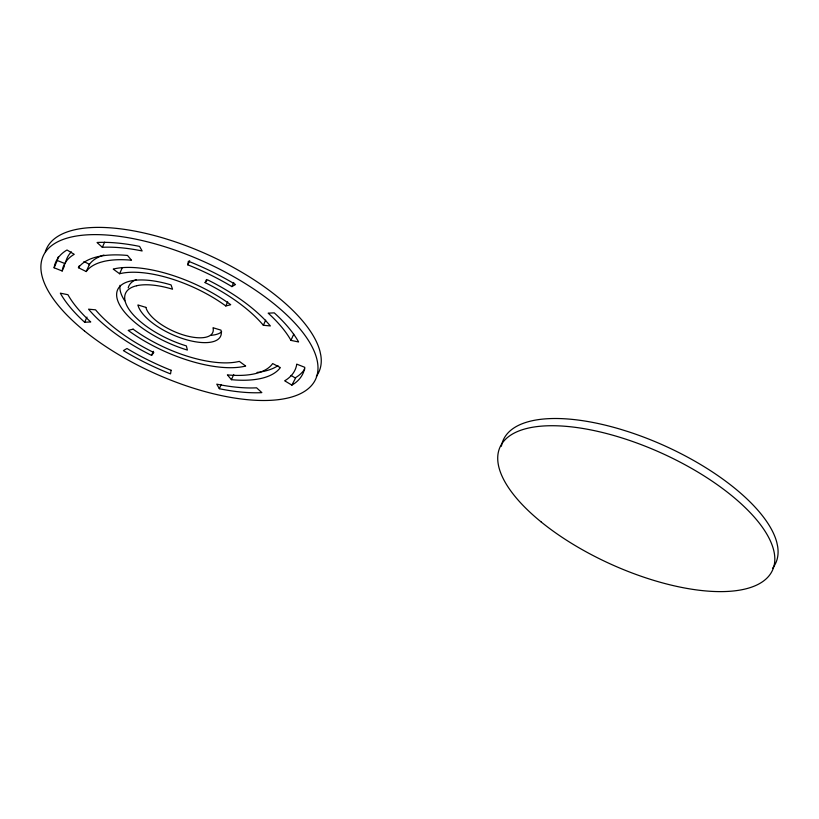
<?xml version="1.0" encoding="UTF-8"?>
<svg xmlns="http://www.w3.org/2000/svg" width="819" height="819" viewBox="0 0 819 819"><rect width="100%" height="100%" fill="white"/><g stroke="black" fill="none" stroke-linecap="round" stroke-linejoin="round"><path stroke-width="1.23" d="M54.136 267.793L54.228 267.055A135.585 55.364 24.3 0 1 66.278 250.43L67.035 250L74.242 254.33L73.526 254.729A126.894 51.812 24.3 0 0 62.264 270.29L62.172 270.987L54.136 267.793L57.494 259.818A135.585 55.364 24.3 0 1 58.21 256.971M187.807 264.844L188.37 261.23L189.854 261.814A135.585 55.364 24.3 0 1 234.039 283.609L235.503 284.51L231.91 286.63L230.538 285.79A126.894 51.812 24.3 0 0 189.189 265.387L187.807 264.844L189.67 260.708M62.172 270.987L64.506 265.817M78.44 267.711L80.16 265.622A112.981 46.13 24.3 0 1 123.208 255.108L127.498 255.436L131.501 260.227L130.282 260.104A104.289 42.588 24.3 0 0 103.726 261.445L100.686 262.264A104.289 42.588 24.3 0 0 87.234 270.25L86.23 271.55L78.44 267.711L79.371 265.643M86.23 271.55L89.496 264.322L83.927 261.578M102.324 247.307L103.46 247.246A126.894 51.812 24.3 0 1 140.673 250.665L142.148 250.983L139.588 246.417L138.022 246.089A135.585 55.364 24.3 0 0 98.26 242.424L97.041 242.496L102.324 247.307L104.658 242.148M84.654 322.246L90.735 321.949L89.701 321.028A126.894 51.812 24.3 0 1 68.438 295.598L67.967 294.727L60.33 293.161L60.831 294.093A135.585 55.364 24.3 0 0 83.558 321.263L84.654 322.246L86.988 317.086M119.584 273.741L113.217 269.082A90.387 36.906 24.3 0 1 230.733 304.729L225.798 305.958A81.695 33.364 24.3 0 0 119.584 273.741L122.379 267.537M151.658 355.436L153.798 352.518L150.512 350.87A104.289 42.588 24.3 0 1 96.243 310.657L95.557 309.828L88.554 309.183L91.134 312.162A112.981 46.13 24.3 0 0 151.454 355.333L153.522 351.31M205.108 282.606L207.463 279.781A112.981 46.13 24.3 0 1 267.782 322.962L270.352 325.931L263.349 325.286L262.664 324.457A104.289 42.588 24.3 0 0 208.395 284.244L205.108 282.606L206.501 279.504M231.91 286.63L233.773 282.494M225.798 305.958L227.672 301.832M219.318 388.697L216.759 384.142L218.233 384.449A126.894 51.812 24.3 0 0 255.446 387.878L256.582 387.807L261.865 392.618L260.647 392.69A135.585 55.364 24.3 0 1 220.884 389.035L219.318 388.697L221.181 384.561M231.408 379.678L227.406 374.887L228.624 375.01A104.289 42.588 24.3 0 0 271.673 364.875L272.676 363.564L280.354 367.588A112.981 46.13 24.3 0 1 235.698 380.016L231.408 379.678L233.743 374.508M263.349 325.286L265.684 320.127M290.95 340.387L290.479 339.516A126.894 51.812 24.3 0 0 269.205 314.087L268.171 313.165L274.252 312.868L275.348 313.851A135.585 55.364 24.3 0 1 298.075 341.021L298.587 341.953L290.95 340.387L293.745 334.193M291.871 385.114L292.629 384.695A135.585 55.364 24.3 0 0 304.678 368.069L304.77 367.322L296.734 364.127L296.652 364.824A126.894 51.812 24.3 0 1 285.381 380.385L284.664 380.784L291.871 385.114L295.894 377.457A135.585 55.364 24.3 0 0 304.77 368.939M89.107 264.824L90.499 263.012A104.289 42.588 24.3 0 1 103.952 255.037M57.402 260.565L65.438 263.759M291.021 375.409L295.137 377.887M772.512 568.314A149.488 61.036 24.3 0 0 777.62 546.293L776.842 542.577A149.488 61.036 24.3 0 0 628.204 431.674L620.997 429.422A149.488 61.036 24.3 0 0 501.402 446.232M316.349 376.33A149.488 61.036 24.3 0 0 320.792 355.18L320.014 351.464A149.488 61.036 24.3 0 0 171.376 240.561L164.169 238.309A149.488 61.036 24.3 0 0 45.301 251.955M65.715 262.152A126.894 51.812 24.3 0 1 71.355 251.842M277.989 365.653A112.981 46.13 24.3 0 1 259.899 372.051M258.968 372.195A112.981 46.13 24.3 0 1 257.064 372.43M124.744 300.747A67.793 27.682 24.3 0 1 120.076 285.278M128.235 287.858A59.101 24.13 24.3 0 1 136.282 279.627M221.673 331.818A45.199 18.458 24.3 0 1 211.415 335.278M171.11 370.27L170.536 373.884L169.062 373.31A135.585 55.364 24.3 0 1 124.877 351.505L123.403 350.614L126.996 348.495L128.368 349.334A126.894 51.812 24.3 0 0 169.728 369.738L171.11 370.27M136.63 285.739L134.746 286.251A59.101 24.13 24.3 0 0 132.094 313.411A59.101 24.13 24.3 0 0 184.818 345.423L186.363 345.894L187.387 350.071L184.572 349.191A67.793 27.682 24.3 0 1 124.334 311.834A67.793 27.682 24.3 0 1 129.494 281.265L131.552 280.804A67.793 27.682 24.3 0 1 171.058 284.91L172.543 289.22L170.987 288.749A59.101 24.13 24.3 0 0 136.63 285.739M133.108 329.156L128.173 330.395A90.387 36.906 24.3 0 0 245.69 366.042L239.322 361.374A81.695 33.364 24.3 0 1 133.108 329.156M145.895 307.381L137.909 304.955A45.199 18.458 24.3 0 0 184.746 339.24A45.199 18.458 24.3 0 0 221.007 330.159L213.012 327.743A36.507 14.906 24.3 0 1 183.722 335.063A36.507 14.906 24.3 0 1 145.895 307.381M541.257 522.031A149.488 61.036 24.3 0 0 771.099 572.89A149.488 61.036 24.3 0 0 596.478 431.101A149.488 61.036 24.3 0 0 541.257 522.031M84.429 330.917A149.488 61.036 24.3 0 0 314.271 381.777A149.488 61.036 24.3 0 0 139.65 239.987A149.488 61.036 24.3 0 0 84.429 330.917"/></g></svg>
